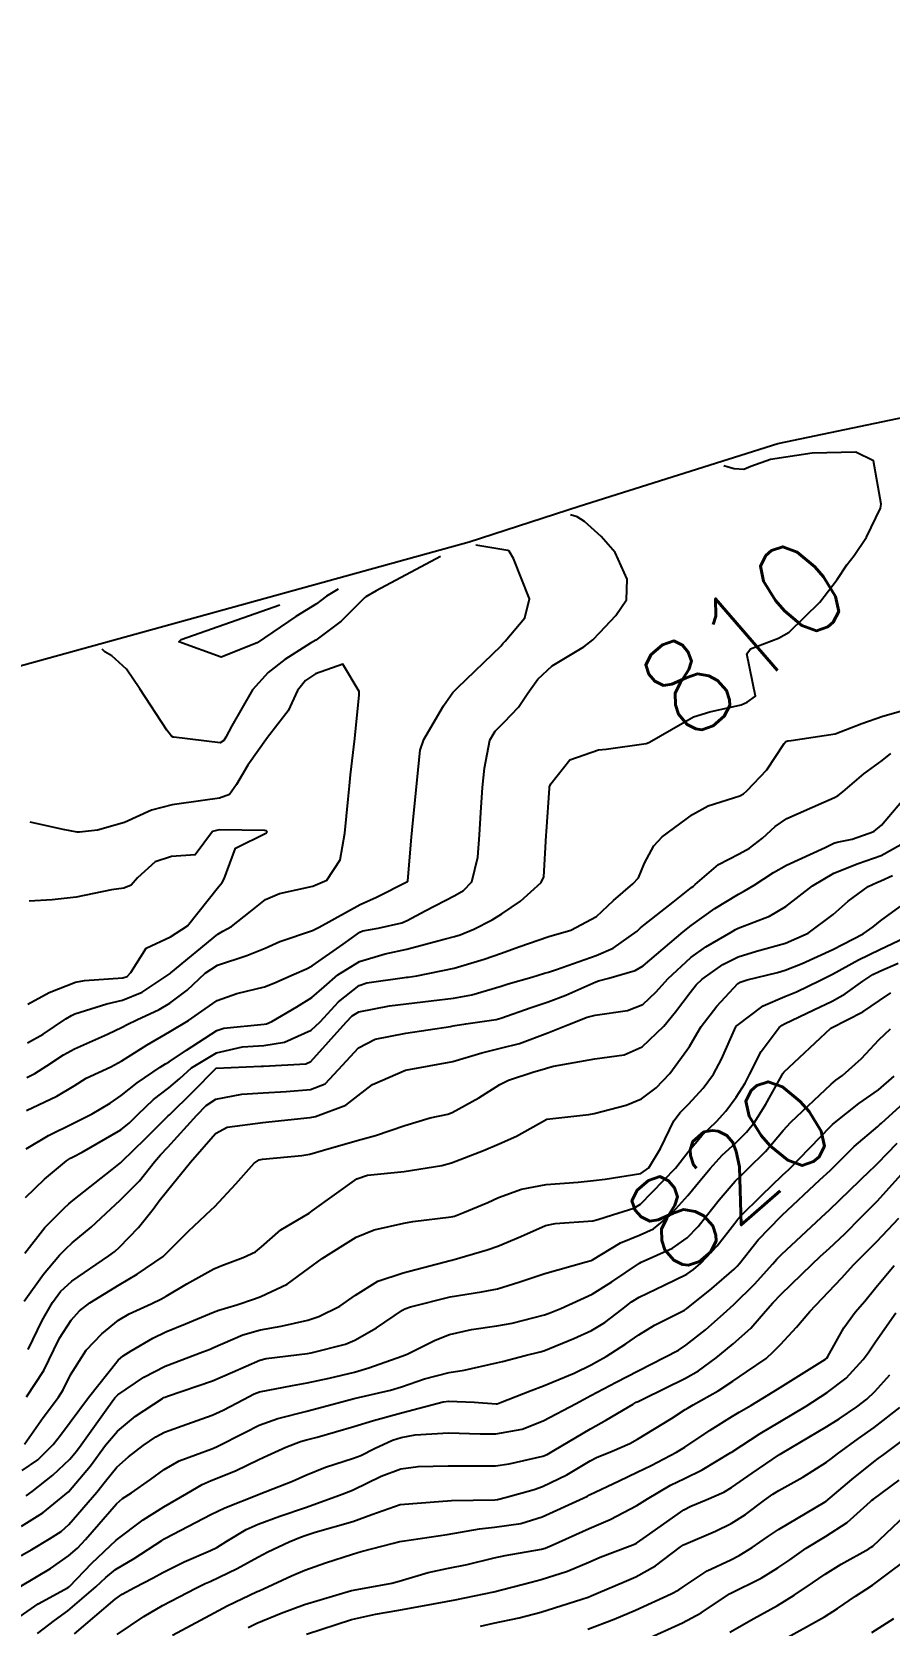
# Model space of a CAD drawing. Header units: metres. Extents: x 307586 to 320046, y 7427249 to 7434250.
# Drawn here: x 319865.4 to 319901.7, y 7429517.9 to 7429585.2 of the extents above; entities that cross this region are included whole.
import ezdxf
from ezdxf.enums import TextEntityAlignment as Align

# ---------------------------------------------------------------- set-up
doc = ezdxf.new("R2010")
doc.units = ezdxf.units.M
doc.header["$MEASUREMENT"] = 0
for name, color, linetype in [('Area', 45, 'Continuous'), ('Cotas', 45, 'Continuous'), ('Curvas de Nivel 1m', 11, 'Continuous'), ('Curvas de Nivel 5m', 15, 'Continuous')]:
    doc.layers.add(name, color=color, linetype=linetype)
doc.styles.add('Style-STANDARD', font='STANDARD.shx')

msp = doc.modelspace()

# ---------------------------------------------------------------- linework, layer by layer
at = {"layer": 'Area'}
msp.add_polyline3d([(319856.45, 7429556.101, 807.767), (319883.929, 7429563.681, 812.437), (319888.57, 7429565.199, 812.066), (319896.974, 7429567.836, 819.788), (319903.929, 7429569.291, 812.627), (319906.336, 7429570.146, 818.244), (319913.166, 7429572.703, 820.937), (319918.962, 7429573.903, 825.05), (319921.776, 7429574.54, 813.127), (319923.396, 7429575.08, 826.384), (319924.481, 7429575.496, 826.135), (319929.289, 7429577.125, 813.937), (319941.402, 7429580.259, 832.615), (319941.88, 7429580.482, 828.512), (319943.973, 7429581.376, 835.614), (319946.963, 7429582.31, 836.516), (319952.867, 7429584.352, 834.236), (319955.865, 7429585.248, 824.468)], dxfattribs=at)
at = {"layer": 'Curvas de Nivel 1m', "flags": 128}
for points, elevation in [([(319865.205, 7429539.642), (319866.494, 7429540.237), (319867.221, 7429540.687), (319867.73, 7429540.998), (319868.776, 7429541.487), (319869.235, 7429541.736), (319870.303, 7429542.409), (319871.248, 7429542.97), (319872.06, 7429543.448), (319872.756, 7429543.942), (319873.266, 7429544.289), (319874.102, 7429544.59), (319875.275, 7429544.871), (319875.663, 7429545.02), (319876.519, 7429545.398), (319877.053, 7429545.624), (319877.287, 7429545.751), (319878.603, 7429546.677), (319879.301, 7429547.18), (319879.424, 7429547.236), (319880.076, 7429547.352), (319881.071, 7429547.576), (319881.306, 7429547.67), (319882.067, 7429548.086), (319883.317, 7429548.732), (319883.685, 7429548.941), (319884.032, 7429549.303), (319884.286, 7429550.354), (319884.356, 7429551.3), (319884.422, 7429552.24), (319884.495, 7429553.299), (319884.57, 7429554.113), (319884.804, 7429555.296), (319885.022, 7429555.678), (319885.411, 7429556.057), (319886.009, 7429556.692), (319886.406, 7429557.28), (319886.829, 7429557.876), (319887.435, 7429558.439), (319888.773, 7429559.25), (319889.157, 7429559.535), (319889.452, 7429559.85), (319890.128, 7429560.568), (319890.58, 7429561.229), (319890.606, 7429562.104), (319890.102, 7429563.234), (319889.503, 7429563.904), (319888.806, 7429564.545), (319888.494, 7429564.742), (319888.203, 7429564.82)], 809), ([(319865.225, 7429541.032), (319865.558, 7429541.196), (319866.066, 7429541.522), (319866.767, 7429541.985), (319867.24, 7429542.248), (319868.628, 7429542.871), (319869.25, 7429543.155), (319869.46, 7429543.269), (319869.866, 7429543.474), (319870.813, 7429543.911), (319871.264, 7429544.175), (319871.998, 7429544.723), (319872.767, 7429545.438), (319873.286, 7429545.776), (319874.522, 7429546.186), (319875.294, 7429546.507), (319875.916, 7429546.784), (319877.302, 7429547.249), (319877.582, 7429547.386), (319879.313, 7429548.345), (319880.006, 7429548.663), (319881.323, 7429549.323), (319881.338, 7429549.34), (319881.485, 7429551.204), (319881.496, 7429551.338), (319881.509, 7429551.492), (319881.702, 7429553.335), (319881.857, 7429554.872), (319882.004, 7429555.331), (319882.846, 7429556.747), (319883.237, 7429557.313), (319883.425, 7429557.508), (319885.273, 7429559.293), (319885.355, 7429559.38), (319885.446, 7429559.48), (319886.273, 7429560.469), (319886.479, 7429561.28), (319885.793, 7429562.983), (319885.621, 7429563.289), (319885.558, 7429563.321), (319884.213, 7429563.55)], 808), ([(319882.713, 7429563.07), (319879.995, 7429561.615), (319879.558, 7429561.359), (319879.507, 7429561.325), (319879.472, 7429561.291), (319878.507, 7429560.325), (319877.445, 7429559.529), (319877.209, 7429559.392), (319876.128, 7429558.711), (319875.43, 7429558.161), (319874.769, 7429557.42), (319873.89, 7429555.908), (319873.636, 7429555.428), (319873.546, 7429555.284), (319873.399, 7429555.178), (319871.442, 7429555.419), (319871.402, 7429555.427), (319871.335, 7429555.461), (319871.146, 7429555.722), (319870.001, 7429557.474), (319869.431, 7429558.298), (319868.818, 7429558.87), (319868.521, 7429559.033), (319868.413, 7429559.15)], 808), ([(319878.383, 7429561.68), (319877.886, 7429561.384), (319877.653, 7429561.205), (319877.468, 7429561.069), (319876.59, 7429560.529), (319874.961, 7429559.417), (319873.437, 7429558.81), (319871.652, 7429559.458), (319871.752, 7429559.559), (319875.923, 7429561.02)], 809), ([(319865.243, 7429542.492), (319865.905, 7429542.864), (319866.875, 7429543.514), (319867.106, 7429543.661), (319867.256, 7429543.732), (319868.607, 7429544.145), (319869.265, 7429544.303), (319870.101, 7429544.641), (319871.283, 7429545.434), (319871.313, 7429545.46), (319873.3, 7429547.092), (319873.506, 7429547.223), (319873.871, 7429547.424), (319874.676, 7429548.05), (319875.314, 7429548.554), (319875.906, 7429548.816), (319877.32, 7429549.125), (319877.901, 7429549.381), (319878.465, 7429550.244), (319878.669, 7429551.37), (319878.808, 7429552.809), (319878.864, 7429553.368), (319878.912, 7429553.835), (319879.085, 7429555.365), (319879.272, 7429557.213), (319879.275, 7429557.362), (319878.579, 7429558.518), (319877.43, 7429558.096), (319877.006, 7429557.815), (319876.663, 7429557.398), (319876.278, 7429556.538), (319875.403, 7429555.41), (319874.56, 7429554.244), (319874.091, 7429553.423), (319873.791, 7429553.004), (319873.367, 7429552.851), (319872.665, 7429552.739), (319871.364, 7429552.556), (319870.496, 7429552.334), (319869.356, 7429551.813), (319868.213, 7429551.497), (319867.449, 7429551.411), (319867.351, 7429551.413), (319866.754, 7429551.516), (319865.356, 7429551.835)], 807), ([(319865.167, 7429535.962), (319865.969, 7429536.728), (319866.904, 7429537.513), (319867.072, 7429537.623), (319867.185, 7429537.683), (319867.561, 7429537.878), (319869.196, 7429538.826), (319869.559, 7429539.116), (319869.909, 7429539.473), (319870.58, 7429540.099), (319871.22, 7429540.593), (319871.686, 7429540.993), (319872.186, 7429541.446), (319873.239, 7429542.075), (319874.335, 7429542.326), (319875.243, 7429542.384), (319876.122, 7429542.523), (319877.249, 7429543.04), (319877.621, 7429543.384), (319878.404, 7429544.234), (319879.276, 7429544.917), (319879.595, 7429545.04), (319881.282, 7429545.272), (319881.343, 7429545.278), (319881.713, 7429545.334), (319883.286, 7429545.651), (319884.554, 7429546.034), (319885.293, 7429546.297), (319886.02, 7429546.559), (319887.3, 7429546.99), (319888.225, 7429547.256), (319889.309, 7429547.842), (319890.024, 7429548.524), (319890.847, 7429549.225), (319891.078, 7429549.471), (319891.336, 7429550.102), (319891.728, 7429550.833), (319892.086, 7429551.209), (319893.363, 7429552.159), (319894.027, 7429552.523), (319895.371, 7429552.939), (319895.518, 7429553.022), (319895.681, 7429553.167), (319896.508, 7429554.037), (319897.248, 7429555.152), (319897.319, 7429555.236), (319897.404, 7429555.272), (319897.542, 7429555.286), (319899.407, 7429555.566), (319900.524, 7429555.996), (319901.415, 7429556.316), (319903.145, 7429556.799)], 811), ([(319865.134, 7429533.603), (319865.982, 7429534.69), (319866.802, 7429535.514), (319866.992, 7429535.684), (319867.166, 7429535.833), (319868.831, 7429537.137), (319869.182, 7429537.42), (319869.213, 7429537.45), (319869.24, 7429537.479), (319870.218, 7429538.444), (319871.202, 7429539.408), (319871.252, 7429539.459), (319872.238, 7429540.424), (319873.223, 7429541.43), (319875.134, 7429541.511), (319875.234, 7429541.515), (319877.021, 7429541.607), (319877.236, 7429541.715), (319878.718, 7429543.368), (319878.978, 7429543.643), (319879.26, 7429543.812), (319880.551, 7429544.06), (319881.265, 7429544.148), (319882.319, 7429544.272), (319883.269, 7429544.387), (319884.039, 7429544.535), (319885.277, 7429544.898), (319885.57, 7429544.996), (319886.574, 7429545.277), (319887.116, 7429545.44), (319887.285, 7429545.492), (319887.617, 7429545.595), (319889.292, 7429546.191), (319890.02, 7429546.508), (319891.029, 7429547.223), (319891.17, 7429547.356), (319891.305, 7429547.468), (319892.554, 7429548.44), (319893.322, 7429549.062), (319893.397, 7429549.115), (319893.485, 7429549.188), (319894.474, 7429550.041), (319895.343, 7429550.495), (319895.78, 7429550.732), (319896.322, 7429551.16), (319896.862, 7429551.651), (319897.361, 7429551.986), (319898.923, 7429552.681), (319899.37, 7429552.866), (319899.534, 7429552.956), (319899.725, 7429553.116), (319900.613, 7429553.88), (319901.393, 7429554.444), (319901.761, 7429554.731)], 812), ([(319865.113, 7429531.577), (319865.924, 7429532.723), (319866.609, 7429533.515), (319866.865, 7429533.784), (319867.141, 7429534.043), (319867.941, 7429534.708), (319868.775, 7429535.486), (319869.167, 7429535.845), (319869.979, 7429536.668), (319870.614, 7429537.466), (319870.88, 7429537.769), (319871.189, 7429538.091), (319872.416, 7429539.442), (319872.802, 7429539.843), (319873.213, 7429540.119), (319874.311, 7429540.325), (319875.217, 7429540.379), (319876.183, 7429540.436), (319877.22, 7429540.525), (319877.838, 7429540.767), (319878.397, 7429541.373), (319879.242, 7429542.289), (319879.95, 7429542.649), (319881.249, 7429542.901), (319883.135, 7429543.195), (319883.252, 7429543.219), (319883.326, 7429543.235), (319883.78, 7429543.305), (319885.061, 7429543.487), (319885.257, 7429543.537), (319886.544, 7429543.997), (319887.267, 7429544.232), (319888.019, 7429544.511), (319889.28, 7429545.076), (319889.4, 7429545.12), (319889.831, 7429545.235), (319890.946, 7429545.564), (319891.288, 7429545.758), (319892.968, 7429547.195), (319893.306, 7429547.467), (319894.311, 7429548.182), (319895.319, 7429548.788), (319895.566, 7429548.922), (319895.97, 7429549.164), (319896.787, 7429549.699), (319897.336, 7429550.013), (319898.98, 7429550.758), (319899.351, 7429550.94), (319899.483, 7429550.988), (319900.114, 7429551.112), (319901.029, 7429551.431), (319901.359, 7429551.706), (319902.533, 7429553.083)], 813), ([(319865.262, 7429544.13), (319866.159, 7429544.632), (319867.276, 7429545.062), (319867.653, 7429545.128), (319869.279, 7429545.246), (319869.458, 7429545.301), (319869.623, 7429545.477), (319870.268, 7429546.495), (319871.298, 7429546.976), (319872.008, 7429547.449), (319873.32, 7429549.099), (319873.476, 7429549.274), (319873.571, 7429549.428), (319874.039, 7429550.727), (319875.353, 7429551.384), (319875.373, 7429551.389), (319875.379, 7429551.41), (319875.354, 7429551.47), (319875.29, 7429551.474), (319873.354, 7429551.512), (319873.076, 7429551.434), (319872.338, 7429550.445), (319871.337, 7429550.373), (319870.642, 7429550.159), (319869.9, 7429549.474), (319869.631, 7429549.165), (319869.318, 7429549.035), (319868.795, 7429548.965), (319867.314, 7429548.66), (319866.286, 7429548.548), (319865.313, 7429548.493)], 806), ([(319865.28, 7429529.528), (319865.868, 7429530.756), (319866.312, 7429531.518), (319866.65, 7429531.982), (319867.122, 7429532.422), (319868.682, 7429533.487), (319868.94, 7429533.679), (319869.139, 7429533.858), (319869.939, 7429534.684), (319870.556, 7429535.466), (319870.819, 7429535.811), (319871.171, 7429536.248), (319872.135, 7429537.446), (319873.195, 7429538.659), (319873.685, 7429538.938), (319875.2, 7429539.131), (319875.453, 7429539.154), (319877.202, 7429539.346), (319877.423, 7429539.387), (319878.712, 7429539.866), (319879.216, 7429540.253), (319879.835, 7429540.742), (319881.233, 7429541.34), (319883.237, 7429541.713), (319884.456, 7429542.082), (319885.243, 7429542.278), (319886.053, 7429542.473), (319887.249, 7429542.917), (319888.094, 7429543.257), (319888.921, 7429543.582), (319889.259, 7429543.674), (319890.626, 7429543.863), (319891.266, 7429544.123), (319891.825, 7429544.661), (319892.319, 7429545.204), (319893.292, 7429546.106), (319893.926, 7429546.554), (319895, 7429547.173), (319895.19, 7429547.286), (319895.305, 7429547.345), (319896.619, 7429547.848), (319897.314, 7429548.268), (319898.446, 7429549.133), (319899.338, 7429549.672), (319900.37, 7429550.083), (319901.346, 7429550.42), (319902.53, 7429551.082)], 814), ([(319865.123, 7429525.529), (319865.915, 7429526.661), (319866.565, 7429527.515), (319866.757, 7429527.822), (319867.072, 7429528.46), (319867.735, 7429529.5), (319868.391, 7429530.193), (319869.102, 7429530.77), (319869.543, 7429531.04), (319870.483, 7429531.466), (319870.909, 7429531.668), (319871.116, 7429531.784), (319871.983, 7429532.309), (319873.128, 7429532.937), (319873.47, 7429533.086), (319874.369, 7429533.418), (319874.886, 7429533.663), (319875.14, 7429533.866), (319875.964, 7429534.588), (319877.162, 7429535.301), (319877.215, 7429535.336), (319877.287, 7429535.388), (319879.177, 7429536.747), (319879.625, 7429536.909), (319881.18, 7429537.062), (319882.769, 7429537.316), (319883.184, 7429537.422), (319884.537, 7429537.949), (319885.192, 7429538.229), (319885.929, 7429538.55), (319887.203, 7429539.27), (319888.981, 7429539.469), (319889.207, 7429539.513), (319890.569, 7429539.87), (319891.217, 7429540.129), (319891.837, 7429540.598), (319892.404, 7429541.202), (319893.244, 7429542.344), (319893.552, 7429542.885), (319893.728, 7429543.185), (319894.393, 7429544.051), (319895.28, 7429545.009), (319895.379, 7429545.071), (319895.679, 7429545.166), (319896.964, 7429545.475), (319897.287, 7429545.573), (319898.005, 7429545.854), (319899.296, 7429546.449), (319899.745, 7429546.669), (319900.59, 7429547.107), (319901.013, 7429547.398), (319901.311, 7429547.651), (319902.144, 7429548.264)], 816), ([(319865.026, 7429524.418), (319865.691, 7429524.865), (319866.338, 7429525.517), (319866.649, 7429525.912), (319867.052, 7429526.454), (319867.824, 7429527.499), (319869.079, 7429529.086), (319869.29, 7429529.269), (319869.628, 7429529.475), (319870.542, 7429530.015), (319871.095, 7429530.277), (319871.934, 7429530.614), (319873.108, 7429531.105), (319873.346, 7429531.191), (319874.101, 7429531.42), (319874.852, 7429531.676), (319875.117, 7429531.77), (319876.228, 7429532.293), (319877.129, 7429532.96), (319877.711, 7429533.381), (319878.582, 7429533.928), (319879.147, 7429534.288), (319879.912, 7429534.592), (319881.156, 7429534.877), (319881.544, 7429534.947), (319883.16, 7429535.142), (319883.299, 7429535.17), (319883.65, 7429535.305), (319884.713, 7429535.75), (319885.17, 7429535.957), (319886.136, 7429536.317), (319887.175, 7429536.51), (319888.536, 7429536.609), (319889.177, 7429536.679), (319889.674, 7429536.739), (319891.18, 7429536.971), (319891.515, 7429537.215), (319892.019, 7429538.035), (319892.575, 7429539.199), (319892.85, 7429539.553), (319893.214, 7429539.916), (319893.822, 7429540.586), (319894.256, 7429541.18), (319894.6, 7429541.815), (319895.202, 7429543.171), (319895.22, 7429543.204), (319895.254, 7429543.235), (319896.363, 7429544.063), (319897.273, 7429544.463), (319897.759, 7429544.659), (319898.749, 7429545.128), (319899.286, 7429545.408), (319900.39, 7429546.011), (319901.296, 7429546.45), (319902.631, 7429547.08)], 817), ([(319865.197, 7429523.343), (319865.444, 7429523.526), (319866.323, 7429524.217), (319867.034, 7429524.898), (319867.317, 7429525.227), (319867.52, 7429525.503), (319868.652, 7429527.079), (319868.943, 7429527.482), (319869.064, 7429527.611), (319870.175, 7429528.366), (319871.077, 7429528.827), (319872.663, 7429529.436), (319872.967, 7429529.55), (319873.085, 7429529.6), (319874.355, 7429530.157), (319875.097, 7429530.362), (319875.978, 7429530.523), (319877.104, 7429530.771), (319877.564, 7429530.925), (319878.459, 7429531.37), (319879.118, 7429531.83), (319880.059, 7429532.415), (319881.127, 7429532.774), (319883.115, 7429533.292), (319883.133, 7429533.296), (319883.186, 7429533.309), (319884.688, 7429533.746), (319885.142, 7429533.902), (319886.114, 7429534.315), (319887.155, 7429534.769), (319887.557, 7429534.864), (319889.159, 7429534.976), (319889.37, 7429535.028), (319889.979, 7429535.232), (319890.885, 7429535.503), (319891.168, 7429535.679), (319892.654, 7429537.198), (319893.19, 7429537.884), (319893.781, 7429538.6), (319894.377, 7429539.178), (319894.779, 7429539.605), (319895.218, 7429540.201), (319895.596, 7429540.798), (319895.783, 7429541.165), (319896.275, 7429542.127), (319897.038, 7429543.152), (319897.157, 7429543.248), (319897.255, 7429543.3), (319898.499, 7429543.897), (319899.27, 7429544.259), (319899.821, 7429544.568), (319900.564, 7429545.107), (319900.998, 7429545.391), (319901.287, 7429545.531), (319902.068, 7429545.865)], 818), ([(319864.998, 7429522.066), (319865.901, 7429522.624), (319866.987, 7429523.51), (319867.914, 7429524.612), (319868.554, 7429525.487), (319869.049, 7429526.081), (319869.821, 7429526.707), (319870.96, 7429527.461), (319871.02, 7429527.504), (319871.064, 7429527.522), (319871.169, 7429527.563), (319873.071, 7429528.208), (319873.92, 7429528.576), (319875.08, 7429529.087), (319875.336, 7429529.152), (319877.083, 7429529.361), (319877.25, 7429529.387), (319878.692, 7429529.763), (319879.091, 7429529.921), (319880.005, 7429530.446), (319881.111, 7429531.192), (319881.204, 7429531.246), (319881.441, 7429531.335), (319883.117, 7429531.764), (319884.45, 7429531.967), (319885.121, 7429532.094), (319886.027, 7429532.378), (319887.128, 7429532.741), (319888.865, 7429533.244), (319889.078, 7429533.297), (319889.134, 7429533.324), (319890.328, 7429534.046), (319891.15, 7429534.377), (319891.725, 7429534.64), (319892.408, 7429535.201), (319893.171, 7429536.045), (319893.69, 7429536.673), (319894.109, 7429537.181), (319894.621, 7429537.744), (319895.194, 7429538.277), (319895.647, 7429538.717), (319896.001, 7429539.162), (319896.464, 7429539.908), (319897.16, 7429541.151), (319897.187, 7429541.197), (319897.234, 7429541.253), (319899.215, 7429543.121), (319899.239, 7429543.134), (319900.566, 7429543.804), (319901.271, 7429544.282), (319901.751, 7429544.617)], 819), ([(319864.95, 7429518.254), (319865.706, 7429518.772), (319866.962, 7429519.461), (319867.024, 7429519.509), (319867.973, 7429520.5), (319868.993, 7429521.465), (319870.142, 7429522.328), (319871.007, 7429522.873), (319871.981, 7429523.445), (319872.635, 7429523.82), (319873.021, 7429523.991), (319874.043, 7429524.405), (319875.035, 7429524.878), (319875.396, 7429525.048), (319876.176, 7429525.399), (319876.793, 7429525.645), (319877.046, 7429525.717), (319877.495, 7429525.831), (319879.052, 7429526.269), (319879.877, 7429526.529), (319881.058, 7429526.849), (319882.828, 7429527.314), (319883.063, 7429527.348), (319884.142, 7429527.299), (319885.062, 7429527.234), (319885.115, 7429527.236), (319885.247, 7429527.288), (319886.549, 7429527.795), (319887.07, 7429527.989), (319888.359, 7429528.534), (319889.079, 7429528.888), (319889.309, 7429529.009), (319889.713, 7429529.234), (319890.551, 7429529.765), (319891.097, 7429530.151), (319891.755, 7429530.558), (319893.025, 7429531.191), (319893.113, 7429531.247), (319894.185, 7429532.117), (319895.131, 7429532.935), (319895.252, 7429533.049), (319895.35, 7429533.168), (319896.146, 7429534.162), (319897.098, 7429535.151), (319897.129, 7429535.185), (319897.164, 7429535.213), (319898.756, 7429536.704), (319899.183, 7429537.102), (319900.199, 7429538.109), (319901.211, 7429538.965), (319901.28, 7429539.031), (319901.354, 7429539.098), (319903.23, 7429540.807)], 822), ([(319864.963, 7429519.53), (319866.219, 7429520.273), (319866.982, 7429520.8), (319867.357, 7429521.135), (319867.7, 7429521.499), (319869.008, 7429522.998), (319869.264, 7429523.224), (319869.64, 7429523.474), (319870.454, 7429524.033), (319871.028, 7429524.462), (319871.66, 7429524.824), (319873.041, 7429525.324), (319873.117, 7429525.354), (319873.268, 7429525.428), (319874.437, 7429526.028), (319875.052, 7429526.333), (319875.839, 7429526.618), (319877.058, 7429526.93), (319878.696, 7429527.366), (319879.064, 7429527.462), (319880.599, 7429527.814), (319881.069, 7429527.954), (319882.037, 7429528.29), (319883.075, 7429528.563), (319883.716, 7429528.664), (319885.08, 7429528.961), (319885.337, 7429529.03), (319886.292, 7429529.278), (319886.927, 7429529.43), (319887.086, 7429529.48), (319888.344, 7429530.002), (319889.099, 7429530.334), (319889.666, 7429530.673), (319890.374, 7429531.227), (319890.792, 7429531.548), (319891.118, 7429531.751), (319892.169, 7429532.25), (319893.128, 7429532.722), (319893.406, 7429532.912), (319893.714, 7429533.184), (319894.41, 7429533.911), (319895.159, 7429534.88), (319895.286, 7429535.044), (319895.4, 7429535.168), (319896.289, 7429536.042), (319897.18, 7429536.899), (319897.435, 7429537.146), (319899.211, 7429538.973), (319899.286, 7429539.045), (319899.369, 7429539.118), (319900.402, 7429539.928), (319901.227, 7429540.511), (319901.892, 7429541.09)], 821), ([(319865.676, 7429517.523), (319866.386, 7429518.078), (319866.953, 7429518.483), (319868.143, 7429519.492), (319868.559, 7429519.897), (319868.974, 7429520.228), (319869.754, 7429520.7), (319870.928, 7429521.461), (319870.968, 7429521.485), (319870.993, 7429521.504), (319871.084, 7429521.549), (319873.004, 7429522.547), (319873.595, 7429522.836), (319875.013, 7429523.397), (319875.05, 7429523.41), (319876.456, 7429523.961), (319877.025, 7429524.218), (319877.848, 7429524.56), (319879.036, 7429524.931), (319879.341, 7429525.054), (319879.915, 7429525.351), (319880.687, 7429525.703), (319881.048, 7429525.816), (319881.645, 7429525.927), (319883.05, 7429526.012), (319884.386, 7429525.96), (319885.05, 7429525.967), (319886.162, 7429526.169), (319887.055, 7429526.509), (319888.447, 7429527.249), (319889.066, 7429527.582), (319890.147, 7429528.155), (319891.077, 7429528.634), (319892.197, 7429529.203), (319892.774, 7429529.508), (319893.091, 7429529.716), (319893.915, 7429530.367), (319894.822, 7429531.173), (319894.977, 7429531.308), (319895.116, 7429531.43), (319895.992, 7429532.293), (319896.765, 7429533.154), (319896.938, 7429533.35), (319897.139, 7429533.563), (319897.962, 7429534.326), (319898.826, 7429535.125), (319899.166, 7429535.444), (319900.014, 7429536.272), (319900.886, 7429537.103), (319901.039, 7429537.247), (319901.187, 7429537.391), (319902.027, 7429538.261)], 823), ([(319867.231, 7429517.506), (319868.958, 7429518.973), (319869.254, 7429519.183), (319869.77, 7429519.472), (319870.557, 7429519.876), (319870.973, 7429520.104), (319871.878, 7429520.548), (319872.987, 7429521.028), (319873.258, 7429521.158), (319873.684, 7429521.423), (319874.498, 7429521.915), (319875, 7429522.147), (319875.925, 7429522.48), (319877.007, 7429522.846), (319878.448, 7429523.368), (319878.848, 7429523.53), (319879.017, 7429523.604), (319880.198, 7429524.175), (319881.03, 7429524.491), (319881.771, 7429524.59), (319883.033, 7429524.617), (319883.721, 7429524.615), (319885.033, 7429524.615), (319885.622, 7429524.697), (319887.039, 7429525.022), (319887.216, 7429525.091), (319887.498, 7429525.263), (319889.052, 7429526.17), (319889.738, 7429526.552), (319890.855, 7429527.222), (319890.987, 7429527.298), (319891.064, 7429527.339), (319891.301, 7429527.452), (319893.074, 7429528.312), (319893.628, 7429528.634), (319894.369, 7429529.177), (319894.759, 7429529.502), (319895.092, 7429529.776), (319895.83, 7429530.434), (319896.457, 7429531.157), (319896.763, 7429531.507), (319897.12, 7429531.872), (319898.415, 7429533.131), (319898.787, 7429533.477), (319899.143, 7429533.804), (319899.823, 7429534.443), (319900.485, 7429535.107), (319900.825, 7429535.445), (319901.17, 7429535.798), (319902.336, 7429537.083)], 824), ([(319871.38, 7429517.453), (319872.952, 7429518.293), (319873.694, 7429518.685), (319874.962, 7429519.292), (319875.046, 7429519.325), (319875.225, 7429519.407), (319876.406, 7429519.961), (319876.975, 7429520.203), (319877.845, 7429520.512), (319878.986, 7429520.879), (319879.356, 7429520.987), (319880.732, 7429521.343), (319880.933, 7429521.401), (319880.994, 7429521.415), (319881.088, 7429521.433), (319882.997, 7429521.71), (319884.355, 7429521.941), (319885, 7429522.021), (319886.105, 7429522.175), (319887.005, 7429522.451), (319888.75, 7429523.244), (319888.926, 7429523.33), (319889.015, 7429523.381), (319890.272, 7429523.979), (319891.03, 7429524.338), (319891.615, 7429524.631), (319892.686, 7429525.195), (319893.045, 7429525.403), (319894.117, 7429526.114), (319895.058, 7429526.712), (319895.344, 7429526.883), (319895.833, 7429527.162), (319896.6, 7429527.622), (319897.071, 7429527.921), (319898.992, 7429529.121), (319899.042, 7429529.162), (319899.085, 7429529.229), (319899.769, 7429530.451), (319900.248, 7429531.109), (319900.648, 7429531.574), (319901.123, 7429532.148), (319901.898, 7429533.089)], 826), ([(319874.585, 7429517.775), (319874.948, 7429517.952), (319875.969, 7429518.383), (319876.957, 7429518.749), (319878.946, 7429519.344), (319878.963, 7429519.347), (319879.036, 7429519.359), (319880.654, 7429519.656), (319880.969, 7429519.741), (319882.192, 7429520.104), (319882.977, 7429520.269), (319883.837, 7429520.444), (319884.984, 7429520.723), (319885.449, 7429520.822), (319886.99, 7429521.085), (319887.132, 7429521.127), (319887.438, 7429521.263), (319889, 7429521.961), (319889.887, 7429522.349), (319891.01, 7429522.932), (319891.466, 7429523.213), (319892.431, 7429523.79), (319893.026, 7429524.08), (319893.775, 7429524.439), (319894.996, 7429525.17), (319895.025, 7429525.188), (319895.043, 7429525.202), (319896.23, 7429525.979), (319897.056, 7429526.466), (319898.175, 7429527.133), (319899.069, 7429527.71), (319899.865, 7429528.322), (319900.589, 7429529.105), (319900.803, 7429529.396), (319901.1, 7429529.849), (319901.959, 7429531.087)], 827), ([(319877.047, 7429517.491), (319878.95, 7429518.111), (319879.966, 7429518.337), (319880.955, 7429518.506), (319882.422, 7429518.782), (319882.959, 7429518.875), (319883.327, 7429518.939), (319884.963, 7429519.29), (319886.548, 7429519.695), (319886.971, 7429519.799), (319888.078, 7429520.152), (319888.982, 7429520.538), (319889.47, 7429520.751), (319890.733, 7429521.223), (319890.92, 7429521.295), (319890.994, 7429521.335), (319891.419, 7429521.635), (319893.008, 7429522.747), (319893.291, 7429522.906), (319893.939, 7429523.181), (319894.687, 7429523.504), (319895.021, 7429523.69), (319895.895, 7429524.297), (319897.042, 7429525.086), (319897.081, 7429525.111), (319897.146, 7429525.148), (319899.054, 7429526.278), (319899.566, 7429526.606), (319900.319, 7429527.107), (319900.741, 7429527.428), (319901.073, 7429527.749), (319901.713, 7429528.461)], 828), ([(319884.407, 7429517.836), (319884.95, 7429517.953), (319886.043, 7429518.188), (319886.954, 7429518.428), (319888.685, 7429518.969), (319888.961, 7429519.063), (319889.089, 7429519.112), (319889.383, 7429519.236), (319890.485, 7429519.71), (319890.973, 7429519.918), (319891.81, 7429520.378), (319892.866, 7429521.192), (319892.994, 7429521.272), (319894.334, 7429521.843), (319895.003, 7429522.17), (319895.611, 7429522.56), (319896.414, 7429523.156), (319896.761, 7429523.408), (319897.019, 7429523.567), (319898.031, 7429524.132), (319899.038, 7429524.762), (319899.242, 7429524.916), (319899.497, 7429525.115), (319900.394, 7429525.762), (319901.054, 7429526.231), (319902.133, 7429527.084)], 829), ([(319891.263, 7429517.215), (319892.951, 7429517.968), (319893.736, 7429518.402), (319894.892, 7429519.171), (319894.935, 7429519.198), (319894.964, 7429519.213), (319896.267, 7429519.863), (319896.98, 7429520.294), (319897.484, 7429520.644), (319898.181, 7429521.132), (319898.998, 7429521.629), (319899.901, 7429522.214), (319900.89, 7429523.101), (319900.954, 7429523.161), (319901.015, 7429523.208), (319902.104, 7429524.006)], 831), ([(319894.947, 7429517.583), (319895.958, 7429518.154), (319896.959, 7429518.71), (319897.671, 7429519.139), (319898.438, 7429519.661), (319898.977, 7429520.031), (319899.65, 7429520.449), (319900.821, 7429521.102), (319900.929, 7429521.166), (319900.994, 7429521.22), (319902.951, 7429523.071)], 832), ([(319897.015, 7429517.149), (319898.954, 7429518.224), (319899.496, 7429518.576), (319900.256, 7429519.107), (319900.692, 7429519.386), (319900.978, 7429519.572), (319902.993, 7429521.07)], 833), ([(319900.95, 7429517.568), (319901.888, 7429518.157)], 834)]:
    msp.add_lwpolyline(points, dxfattribs=dict(at, elevation=elevation))
at = {"layer": 'Curvas de Nivel 5m', "flags": 128}
for points, elevation in [([(319865.188, 7429538.01), (319866.14, 7429538.574), (319867.199, 7429539.095), (319867.978, 7429539.498), (319868.75, 7429539.946), (319869.215, 7429540.269), (319869.892, 7429540.804), (319870.863, 7429541.464), (319871.091, 7429541.605), (319871.235, 7429541.694), (319871.974, 7429542.183), (319873.249, 7429543.016), (319873.551, 7429543.126), (319875.252, 7429543.282), (319875.356, 7429543.305), (319875.583, 7429543.407), (319876.643, 7429544.015), (319877.268, 7429544.418), (319877.788, 7429544.869), (319878.366, 7429545.374), (319879.289, 7429545.941), (319880.376, 7429546.265), (319881.294, 7429546.458), (319882.861, 7429546.879), (319883.3, 7429546.99), (319883.543, 7429547.065), (319884.115, 7429547.302), (319884.896, 7429547.705), (319885.31, 7429547.958), (319886.102, 7429548.496), (319886.966, 7429549.274), (319887.081, 7429549.518), (319887.184, 7429551.272), (319887.193, 7429551.433), (319887.318, 7429553.271), (319887.325, 7429553.319), (319887.376, 7429553.455), (319888.179, 7429554.47), (319889.398, 7429554.888), (319889.712, 7429554.923), (319891.402, 7429555.153), (319891.454, 7429555.167), (319891.554, 7429555.218), (319893.414, 7429556.281), (319894.102, 7429556.498), (319895.419, 7429556.794), (319895.682, 7429556.906), (319896.036, 7429557.164), (319895.662, 7429558.947), (319895.816, 7429559.166), (319897.007, 7429559.605), (319897.46, 7429559.859), (319898.754, 7429561.131), (319899.483, 7429562.093), (319899.9, 7429562.705), (319900.201, 7429563.113), (319900.732, 7429563.88), (319901.32, 7429565.102), (319901.35, 7429565.276), (319901.023, 7429567.105), (319900.273, 7429567.475), (319898.427, 7429567.433), (319896.668, 7429567.159), (319895.832, 7429566.875), (319895.539, 7429566.739), (319895.13, 7429566.767), (319894.872, 7429566.845), (319894.693, 7429566.9)], 810), ([(319865.207, 7429527.529), (319865.945, 7429528.65), (319866.364, 7429529.517), (319866.599, 7429530.006), (319867.102, 7429530.774), (319867.45, 7429531.163), (319867.89, 7429531.498), (319869.121, 7429532.265), (319869.888, 7429532.71), (319870.989, 7429533.461), (319871.062, 7429533.533), (319871.135, 7429533.617), (319872.057, 7429534.539), (319873.011, 7429535.432), (319873.164, 7429535.577), (319874.057, 7429536.538), (319874.83, 7429537.414), (319875.046, 7429537.55), (319875.185, 7429537.582), (319876.845, 7429537.735), (319877.187, 7429537.785), (319877.765, 7429537.957), (319879.193, 7429538.374), (319879.961, 7429538.587), (319881.2, 7429539.002), (319882.281, 7429539.324), (319883.029, 7429539.489), (319883.207, 7429539.552), (319884.334, 7429540.18), (319885.225, 7429540.736), (319885.594, 7429540.92), (319886.653, 7429541.276), (319887.112, 7429541.393), (319887.235, 7429541.435), (319887.484, 7429541.515), (319889.239, 7429541.828), (319890.474, 7429541.994), (319891.244, 7429542.325), (319892.153, 7429543.206), (319892.647, 7429543.814), (319893.275, 7429544.632), (319893.521, 7429544.946), (319893.773, 7429545.185), (319894.649, 7429545.817), (319895.293, 7429546.141), (319896.077, 7429546.38), (319897.299, 7429546.72), (319898.255, 7429547.136), (319899.315, 7429547.926), (319899.944, 7429548.493), (319900.799, 7429549.105), (319901.163, 7429549.273), (319901.335, 7429549.346), (319901.824, 7429549.579)], 815), ([(319864.982, 7429520.817), (319865.437, 7429521.074), (319866.173, 7429521.518), (319866.67, 7429521.84), (319866.999, 7429522.134), (319868.175, 7429523.493), (319868.548, 7429523.959), (319869.029, 7429524.549), (319869.514, 7429524.997), (319870.144, 7429525.469), (319870.67, 7429525.84), (319871.049, 7429526.042), (319871.985, 7429526.379), (319873.056, 7429526.748), (319873.523, 7429526.96), (319874.387, 7429527.417), (319874.828, 7429527.65), (319875.066, 7429527.734), (319876.45, 7429528.015), (319877.07, 7429528.12), (319878.011, 7429528.315), (319879.075, 7429528.579), (319879.676, 7429528.755), (319881.082, 7429529.247), (319881.298, 7429529.337), (319882.489, 7429529.922), (319883.096, 7429530.17), (319884.017, 7429530.383), (319885.101, 7429530.526), (319885.748, 7429530.638), (319887.109, 7429530.999), (319887.312, 7429531.065), (319887.806, 7429531.26), (319889.119, 7429531.87), (319889.961, 7429532.395), (319891.133, 7429533.186), (319891.201, 7429533.219), (319892.527, 7429533.815), (319893.149, 7429534.255), (319893.608, 7429534.733), (319893.967, 7429535.182), (319894.491, 7429535.855), (319895.178, 7429536.643), (319895.439, 7429536.909), (319895.71, 7429537.165), (319896.448, 7429537.9), (319897.199, 7429538.787), (319897.53, 7429539.145), (319899.229, 7429540.756), (319899.434, 7429540.915), (319899.708, 7429541.115), (319900.51, 7429541.838), (319901.248, 7429542.623), (319901.743, 7429543.093)], 820), ([(319869.035, 7429517.479), (319870.174, 7429518.244), (319870.955, 7429518.7), (319872.371, 7429519.439), (319872.767, 7429519.632), (319872.967, 7429519.719), (319874.121, 7429520.274), (319874.983, 7429520.753), (319875.41, 7429520.982), (319876.313, 7429521.397), (319876.794, 7429521.593), (319876.996, 7429521.664), (319877.415, 7429521.801), (319879.002, 7429522.259), (319879.81, 7429522.547), (319881.009, 7429522.971), (319882.809, 7429523.112), (319883.011, 7429523.126), (319883.179, 7429523.141), (319885.012, 7429523.17), (319885.119, 7429523.182), (319885.498, 7429523.285), (319886.673, 7429523.618), (319887.02, 7429523.738), (319888.048, 7429524.234), (319889.037, 7429524.817), (319889.315, 7429524.961), (319889.975, 7429525.231), (319890.716, 7429525.553), (319891.048, 7429525.733), (319892.478, 7429526.62), (319893.061, 7429526.988), (319893.185, 7429527.065), (319893.392, 7429527.187), (319894.456, 7429527.79), (319895.073, 7429528.192), (319895.654, 7429528.587), (319896.478, 7429529.156), (319896.8, 7429529.44), (319897.092, 7429529.746), (319897.761, 7429530.482), (319898.333, 7429531.132), (319899.121, 7429531.965), (319899.682, 7429532.56), (319900.181, 7429533.11), (319900.653, 7429533.592), (319901.148, 7429534.085), (319901.646, 7429534.602), (319902.094, 7429535.086)], 825), ([(319888.948, 7429517.705), (319890.055, 7429518.126), (319890.956, 7429518.506), (319892.472, 7429519.197), (319892.789, 7429519.369), (319892.967, 7429519.489), (319893.988, 7429520.169), (319894.985, 7429520.642), (319895.338, 7429520.817), (319895.886, 7429521.161), (319896.539, 7429521.614), (319897.001, 7429521.915), (319898.98, 7429523.088), (319899.013, 7429523.105), (319900.106, 7429524.03), (319901.038, 7429524.781), (319901.22, 7429524.917), (319901.46, 7429525.094), (319903.055, 7429526.293)], 830)]:
    msp.add_lwpolyline(points, dxfattribs=dict(at, elevation=elevation))

# ---------------------------------------------------------------- texts
at = {"layer": 'Cotas', "style": 'Style-STANDARD'}
for s, rotation, p in [('810', 40.80811, (319895.531, 7429559.658, 810)), ('820', 41.23057, (319894.936, 7429537.025, 820))]:
    msp.add_text(s, height=4, rotation=rotation, dxfattribs=at).set_placement(p, align=Align.MIDDLE_CENTER)

doc.saveas('drawing.dxf')
